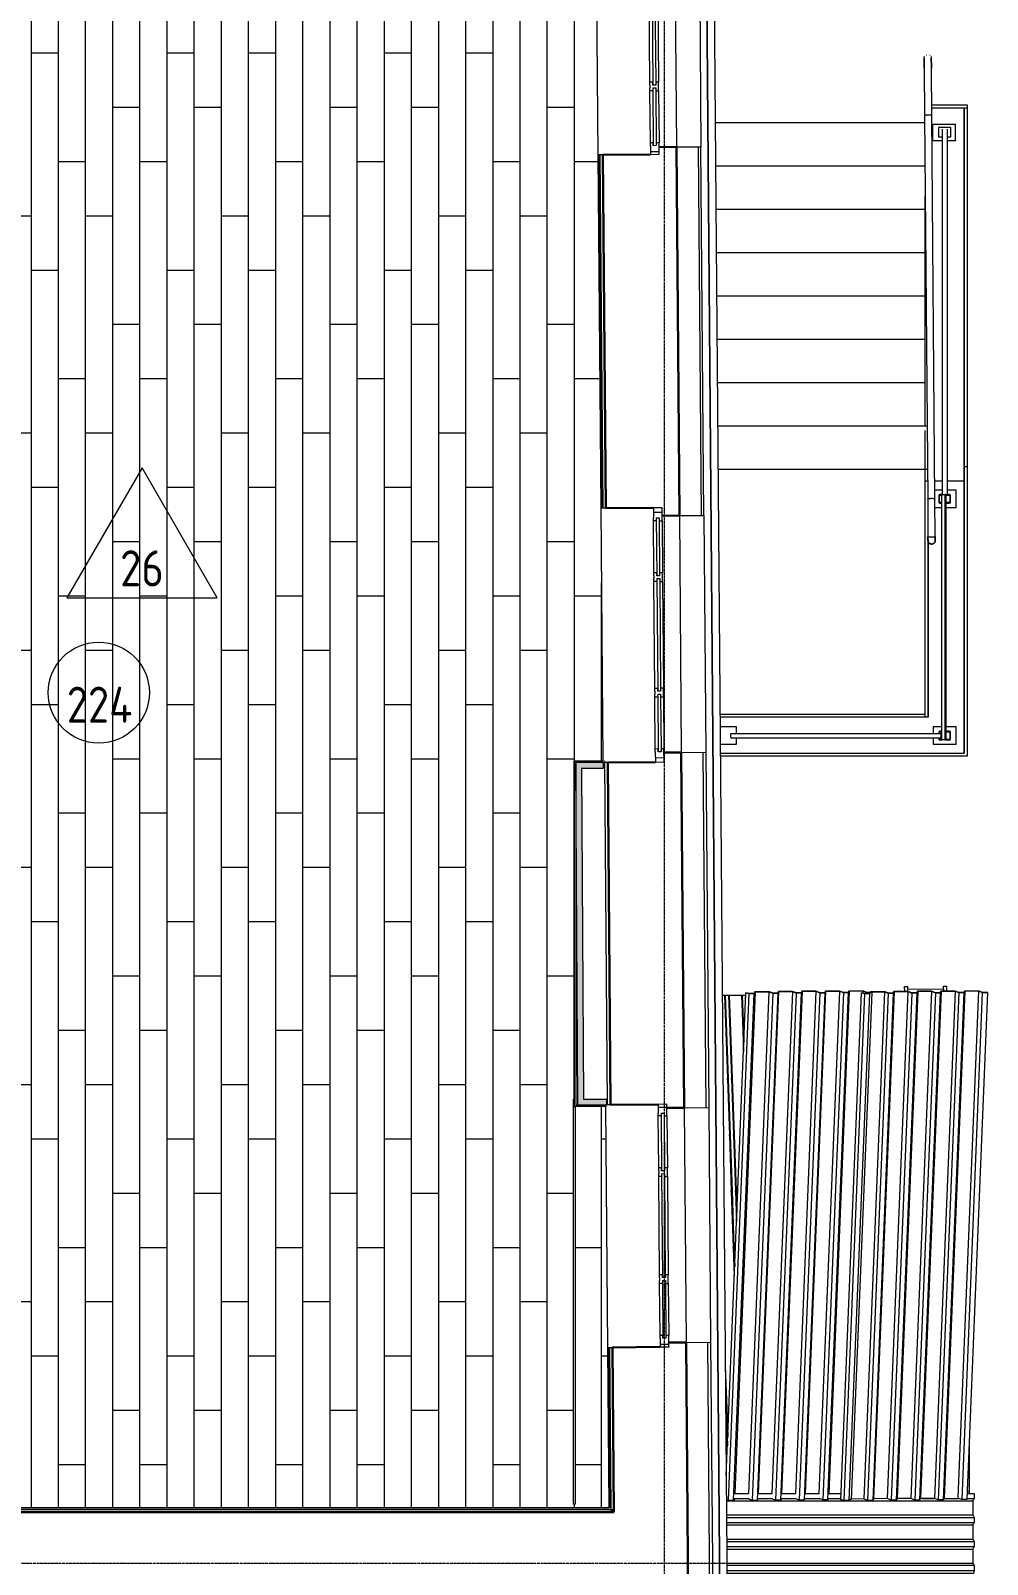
# Model space of a CAD drawing. Header units: millimetres. Extents: x -10915 to 60194, y -32941 to 46712.
# Drawn here: x 50962 to 57585, y 20238 to 30858 of the extents above; entities that cross this region are included whole.
import ezdxf

# ---------------------------------------------------------------- set-up
doc = ezdxf.new("R2010")
doc.units = ezdxf.units.MM
doc.linetypes.add('ADSK_Линия сетки', pattern=[25, 20, -2.5, 0, -2.5])
for name, color, linetype, lineweight in [('_ Окна', 7, 'Continuous', 9), ('Лестницы', 7, 'Continuous', 9), ('Марки', 7, 'Continuous', 20), ('Марки помещений', 7, 'Continuous', 20), ('Обобщенные модели', 7, 'Continuous', 18), ('Ограждение', 7, 'Continuous', 9), ('Окна', 7, 'Continuous', 9), ('Оси', 7, 'Continuous', 9), ('Перекрытие', 7, 'Continuous', 18), ('Перекрытие штриховка', 7, 'Continuous', 18), ('Стены внутренние', 7, 'Continuous', 18), ('Стены наружные', 7, 'Continuous', 18), ('Стены несущие', 7, 'Continuous', 30), ('Стены отделка', 7, 'Continuous', 30), ('Стены штриховка', 7, 'Continuous', 9)]:
    doc.layers.add(name, color=color, linetype=linetype, lineweight=lineweight)
doc.styles.add('GOST Common_2', font='GOST_Common.ttf', dxfattribs={"width": 0.9, "height": 250})

# ---------------------------------------------------------------- blocks, each defined once
blk = doc.blocks.new('Roof Cladding - 333x50mm-4469558-План полов 2-го этажа')
at = {"layer": 'Обобщенные модели'}
for p, q in [((55836, 20729), (55932, 20729)), ((55998, 20729), (56096, 20729)), ((56161, 20729), (56259, 20729)), ((56323, 20729), (56423, 20729)), ((56486, 20729), (56572, 20729)), ((57444, 20729), (57494, 20729)), ((57494, 20729), (57494, 20694)), ((55778, 20677), (57484, 20677)), ((55833, 20694), (55935, 20694)), ((55996, 20694), (56099, 20694)), ((56158, 20694), (56262, 20694)), ((56321, 20694), (56426, 20694)), ((56484, 20694), (56570, 20694)), ((57135, 20694), (57220, 20694)), ((57285, 20694), (57386, 20694)), ((57442, 20694), (57494, 20694)), ((57494, 20694), (57484, 20677)), ((57484, 20677), (57484, 20580)), ((55779, 20580), (57484, 20580)), ((55779, 20563), (57494, 20563)), ((55779, 20528), (57494, 20528)), ((55780, 20511), (57484, 20511)), ((57484, 20580), (57494, 20563)), ((57494, 20528), (57484, 20511)), ((57484, 20511), (57484, 20413)), ((57494, 20563), (57494, 20528)), ((55780, 20413), (57484, 20413)), ((55781, 20396), (57494, 20396)), ((57484, 20413), (57494, 20396)), ((57494, 20396), (57494, 20361)), ((55781, 20361), (57494, 20361)), ((55781, 20344), (57484, 20344)), ((57494, 20361), (57484, 20344)), ((57484, 20344), (57484, 20246)), ((55782, 20246), (57484, 20246)), ((57494, 20229), (55782, 20229)), ((57494, 20194), (55782, 20194)), ((57484, 20246), (57493, 20231)), ((57494, 20194), (57490, 20174)), ((57494, 20229), (57494, 20194)), ((57490, 20174), (55782, 20174))]:
    blk.add_line(p, q, dxfattribs=at)
blk = doc.blocks.new('Ограждение крыльца 1 - Ограждение крыльца 1-1744339-План полов 2-го этажа')
at = {"layer": 'Ограждение'}
for p, q in [((57175, 30694), (57176, 30694)), ((57148, 30598), (57150, 30268)), ((57152, 30684), (57153, 30685)), ((57162, 30692), (57163, 30692)), ((57187, 30689), (57188, 30689)), ((57200, 30269), (57198, 30599)), ((57150, 30268), (57172, 27615)), ((57222, 27615), (57200, 30269)), ((57365, 30209), (57205, 30209)), ((57205, 30209), (57205, 30099)), ((57332, 30189), (57247, 30189)), ((57247, 30189), (57247, 30124)), ((57275, 27647), (57275, 30177)), ((57307, 30177), (57307, 27647)), ((57332, 30124), (57332, 30189)), ((57365, 30099), (57365, 30209)), ((57205, 30099), (57275, 30099)), ((57205, 30096), (57205, 30099)), ((57275, 30096), (57205, 30096)), ((57247, 30124), (57275, 30124)), ((57307, 30124), (57332, 30124)), ((57307, 30099), (57365, 30099)), ((57365, 30096), (57307, 30096)), ((57365, 30099), (57365, 30096)), ((57172, 27615), (57174, 27355)), ((57172, 27615), (57174, 27355)), ((57275, 27677), (57221, 27677)), ((57224, 27355), (57222, 27615)), ((57224, 27355), (57222, 27615)), ((57250, 27641), (57250, 27592)), ((57254, 27592), (57254, 27641)), ((57267, 27647), (57255, 27647)), ((57255, 27643), (57267, 27643)), ((57267, 27647), (57267, 25947)), ((57272, 27647), (57267, 27647)), ((57272, 27647), (57293, 27647)), ((57297, 27647), (57293, 27647)), ((57293, 25947), (57293, 27647)), ((57297, 27647), (57307, 27647)), ((57297, 27647), (57297, 25947)), ((57297, 27643), (57324, 27643)), ((57369, 27677), (57307, 27677)), ((57324, 27647), (57307, 27647)), ((57326, 27641), (57326, 27592)), ((57330, 27592), (57330, 27641)), ((57369, 27557), (57369, 27677)), ((57222, 27557), (57267, 27557)), ((57267, 27591), (57255, 27591)), ((57255, 27587), (57267, 27587)), ((57324, 27591), (57297, 27591)), ((57297, 27587), (57324, 27587)), ((57297, 27557), (57369, 27557)), ((57174, 27328), (57174, 27328)), ((57224, 27328), (57224, 27328)), ((55849, 26037), (55735, 26037)), ((55849, 25992), (55849, 26037)), ((57267, 26037), (57210, 26037)), ((57210, 26037), (57210, 25992)), ((57369, 26037), (57297, 26037)), ((57369, 25917), (57369, 26037)), ((55736, 25917), (55849, 25917)), ((55810, 25992), (55810, 25988)), ((55810, 25992), (55810, 25988)), ((55810, 25992), (57263, 25992)), ((55810, 25967), (55810, 25988)), ((55810, 25967), (55810, 25988)), ((57263, 25988), (55810, 25988)), ((55810, 25967), (55810, 25962)), ((55810, 25967), (55810, 25962)), ((55810, 25962), (57263, 25962)), ((55849, 25917), (55849, 25962)), ((57210, 25962), (57210, 25917)), ((57210, 25917), (57369, 25917)), ((57250, 26001), (57250, 25992)), ((57250, 25962), (57250, 25952)), ((57254, 25992), (57254, 26001)), ((57254, 25952), (57254, 25962)), ((57267, 26007), (57255, 26007)), ((57255, 26003), (57267, 26003)), ((57267, 25951), (57255, 25951)), ((57255, 25947), (57267, 25947)), ((57263, 25988), (57263, 25992)), ((57263, 25988), (57263, 25967)), ((57263, 25962), (57263, 25967)), ((57267, 25947), (57272, 25947)), ((57293, 25947), (57272, 25947)), ((57293, 25947), (57297, 25947)), ((57324, 26007), (57297, 26007)), ((57297, 26003), (57324, 26003)), ((57324, 25951), (57297, 25951)), ((57297, 25947), (57324, 25947)), ((57326, 26001), (57326, 25952)), ((57330, 25952), (57330, 26001))]:
    blk.add_line(p, q, dxfattribs=at)
at = {"layer": 'Ограждение', "flags": 128}
for points in [[(57147, 30669), (57147, 30670), (57147, 30671), (57147, 30672), (57148, 30673), (57148, 30674), (57148, 30675), (57148, 30676), (57148, 30677), (57149, 30678), (57149, 30679), (57150, 30680)], [(57148, 30598), (57148, 30601), (57148, 30603), (57148, 30606), (57148, 30609), (57148, 30611), (57148, 30614), (57148, 30616), (57148, 30619), (57148, 30621), (57148, 30624), (57148, 30626), (57148, 30628), (57148, 30631), (57148, 30633), (57147, 30635), (57147, 30638), (57147, 30640), (57147, 30642), (57147, 30644), (57147, 30646), (57147, 30648), (57147, 30650), (57147, 30652), (57147, 30653), (57147, 30655), (57147, 30656), (57147, 30658), (57147, 30659), (57147, 30661), (57147, 30662), (57147, 30663), (57147, 30664), (57147, 30665), (57147, 30666), (57147, 30667), (57147, 30667), (57147, 30668), (57147, 30668), (57147, 30669), (57147, 30669), (57147, 30669), (57147, 30669)], [(57147, 30669), (57147, 30669), (57147, 30669), (57147, 30668), (57147, 30668), (57147, 30668), (57147, 30667), (57147, 30666), (57147, 30665), (57147, 30664), (57147, 30663), (57147, 30662), (57147, 30661), (57147, 30660), (57147, 30658), (57147, 30657), (57147, 30655), (57147, 30653), (57147, 30651), (57147, 30650), (57147, 30648), (57147, 30645), (57147, 30643), (57147, 30641), (57147, 30639), (57147, 30636), (57148, 30634), (57148, 30632), (57148, 30629), (57148, 30626), (57148, 30624), (57148, 30621), (57148, 30619), (57148, 30616), (57148, 30613), (57148, 30610), (57148, 30607), (57148, 30605), (57148, 30602), (57148, 30599), (57148, 30598)], [(57195, 30680), (57195, 30679), (57195, 30678), (57196, 30677), (57196, 30677), (57196, 30676), (57197, 30675), (57197, 30674), (57197, 30673), (57197, 30672), (57197, 30671), (57197, 30670), (57197, 30669)], [(57197, 30669), (57197, 30669), (57197, 30669), (57197, 30669), (57197, 30669), (57197, 30668), (57197, 30668), (57197, 30667), (57197, 30666), (57197, 30665), (57197, 30664), (57197, 30663), (57197, 30662), (57197, 30661), (57197, 30660), (57197, 30658), (57197, 30657), (57197, 30655), (57197, 30654), (57197, 30652), (57197, 30650), (57197, 30648), (57197, 30646), (57197, 30644), (57197, 30642), (57197, 30640), (57198, 30638), (57198, 30636), (57198, 30633), (57198, 30631), (57198, 30629), (57198, 30626), (57198, 30624), (57198, 30621), (57198, 30619), (57198, 30616), (57198, 30614), (57198, 30611), (57198, 30609), (57198, 30606), (57198, 30604), (57198, 30601), (57198, 30599)], [(57198, 30599), (57198, 30601), (57198, 30604), (57198, 30607), (57198, 30610), (57198, 30613), (57198, 30615), (57198, 30618), (57198, 30621), (57198, 30624), (57198, 30626), (57198, 30629), (57198, 30631), (57198, 30634), (57198, 30636), (57198, 30639), (57197, 30641), (57197, 30643), (57197, 30645), (57197, 30647), (57197, 30649), (57197, 30651), (57197, 30653), (57197, 30655), (57197, 30657), (57197, 30658), (57197, 30660), (57197, 30661), (57197, 30662), (57197, 30663), (57197, 30665), (57197, 30666), (57197, 30666), (57197, 30667), (57197, 30668), (57197, 30668), (57197, 30669), (57197, 30669), (57197, 30669), (57197, 30669), (57197, 30669)], [(57174, 27328), (57174, 27328), (57174, 27328), (57174, 27328), (57174, 27328), (57174, 27328), (57174, 27329), (57174, 27329), (57174, 27329), (57174, 27330), (57174, 27330), (57174, 27331), (57174, 27332), (57174, 27332), (57174, 27333), (57174, 27334), (57174, 27335), (57174, 27335), (57174, 27336), (57174, 27337), (57174, 27338), (57174, 27339), (57174, 27340), (57174, 27341), (57174, 27342), (57174, 27344), (57174, 27345), (57174, 27346), (57174, 27347), (57174, 27348), (57174, 27350), (57174, 27351), (57174, 27352), (57174, 27354), (57174, 27355)], [(57174, 27355), (57174, 27353), (57174, 27352), (57174, 27351), (57174, 27349), (57174, 27348), (57174, 27347), (57174, 27346), (57174, 27344), (57174, 27343), (57174, 27342), (57174, 27341), (57174, 27340), (57174, 27339), (57174, 27338), (57174, 27337), (57174, 27336), (57174, 27335), (57174, 27334), (57174, 27334), (57174, 27333), (57174, 27332), (57174, 27331), (57174, 27331), (57174, 27330), (57174, 27330), (57174, 27329), (57174, 27329), (57174, 27329), (57174, 27328), (57174, 27328), (57174, 27328), (57174, 27328), (57174, 27328), (57174, 27328)], [(57189, 27305), (57188, 27306), (57187, 27306), (57186, 27307), (57185, 27307), (57185, 27308), (57184, 27308), (57183, 27309), (57182, 27310), (57181, 27310), (57181, 27311), (57180, 27312), (57180, 27313), (57179, 27313), (57178, 27314), (57178, 27315), (57177, 27316), (57177, 27317), (57176, 27318), (57176, 27319), (57176, 27320), (57175, 27321), (57175, 27322), (57175, 27323), (57175, 27323), (57175, 27324), (57174, 27325), (57174, 27326), (57174, 27327), (57174, 27328)], [(57199, 27303), (57198, 27303), (57197, 27303), (57196, 27303), (57195, 27303), (57195, 27303), (57194, 27304), (57193, 27304), (57192, 27304), (57191, 27304), (57190, 27305), (57189, 27305), (57188, 27306), (57187, 27306), (57186, 27307), (57185, 27307), (57185, 27308), (57184, 27308), (57183, 27309), (57182, 27310), (57181, 27310), (57181, 27311), (57180, 27312), (57180, 27313), (57179, 27313), (57178, 27314), (57178, 27315), (57177, 27316), (57177, 27317), (57176, 27318), (57176, 27319), (57176, 27320), (57175, 27321), (57175, 27322), (57175, 27323), (57175, 27323), (57175, 27324), (57174, 27325), (57174, 27326), (57174, 27327), (57174, 27328)], [(57174, 27328), (57174, 27328), (57174, 27328)], [(57199, 27303), (57198, 27303), (57197, 27303), (57196, 27303), (57195, 27303), (57195, 27303), (57194, 27304), (57193, 27304), (57192, 27304)], [(57224, 27328), (57224, 27327), (57224, 27326), (57224, 27325), (57224, 27324), (57224, 27323), (57224, 27322), (57223, 27321), (57223, 27320), (57223, 27319), (57222, 27318), (57222, 27317), (57222, 27317), (57221, 27316), (57221, 27315), (57220, 27314), (57219, 27313), (57219, 27312), (57218, 27312), (57218, 27311), (57217, 27310), (57216, 27309), (57215, 27309), (57215, 27308), (57214, 27308), (57213, 27307), (57212, 27306), (57211, 27306), (57210, 27306), (57209, 27305), (57209, 27305), (57208, 27304), (57207, 27304), (57206, 27304), (57205, 27304), (57204, 27303), (57203, 27303), (57202, 27303), (57201, 27303), (57200, 27303), (57199, 27303)], [(57208, 27304), (57208, 27304), (57207, 27304), (57206, 27304), (57205, 27304), (57204, 27303), (57203, 27303), (57202, 27303), (57201, 27303), (57200, 27303), (57199, 27303)], [(57215, 27308), (57214, 27308), (57213, 27307), (57212, 27306), (57211, 27306), (57210, 27306), (57209, 27305)], [(57218, 27311), (57217, 27310), (57216, 27309), (57215, 27309)], [(57221, 27316), (57221, 27315), (57220, 27314), (57219, 27313), (57219, 27312), (57218, 27312)], [(57224, 27328), (57224, 27327), (57224, 27326), (57224, 27325), (57224, 27324), (57224, 27323), (57224, 27322), (57223, 27321), (57223, 27320), (57223, 27319), (57222, 27318), (57222, 27317), (57222, 27317)], [(57224, 27355), (57224, 27354), (57224, 27352), (57224, 27351), (57224, 27350), (57224, 27349), (57224, 27347), (57224, 27346), (57224, 27345), (57224, 27344), (57224, 27343), (57224, 27341), (57224, 27340), (57224, 27339), (57224, 27338), (57224, 27337), (57224, 27336), (57224, 27336), (57224, 27335), (57224, 27334), (57224, 27333), (57224, 27333), (57224, 27332), (57224, 27331), (57224, 27331), (57224, 27330), (57224, 27330), (57224, 27329), (57224, 27329), (57224, 27329), (57224, 27329), (57224, 27328), (57224, 27328), (57224, 27328), (57224, 27328)], [(57224, 27328), (57224, 27328), (57224, 27328), (57224, 27328), (57224, 27329), (57224, 27329), (57224, 27329), (57224, 27329), (57224, 27330), (57224, 27330), (57224, 27331), (57224, 27331), (57224, 27332), (57224, 27333), (57224, 27333), (57224, 27334), (57224, 27335), (57224, 27336), (57224, 27337), (57224, 27338), (57224, 27339), (57224, 27340), (57224, 27341), (57224, 27342), (57224, 27343), (57224, 27344), (57224, 27345), (57224, 27346), (57224, 27348), (57224, 27349), (57224, 27350), (57224, 27351), (57224, 27353), (57224, 27354), (57224, 27355)], [(57224, 27328), (57224, 27328), (57224, 27328)]]:
    blk.add_lwpolyline(points, dxfattribs=at)
at = {"layer": 'Ограждение'}
for centre, radius, start, end in [((57255, 27641), 5.66, 90, 180), ((57255, 27641), 1.66, 90, 180), ((57255, 27641), 1.66, 105, 165), ((57324, 27641), 5.66, 0, 90), ((57324, 27641), 1.66, 0, 90), ((57324, 27641), 1.66, 15, 75), ((57255, 27592), 5.66, 180, 270), ((57255, 27592), 1.66, 180, 270), ((57255, 27592), 1.66, 195, 255), ((57324, 27592), 5.66, 270, 0), ((57324, 27592), 1.66, 270, 0), ((57324, 27592), 1.66, 285, 345), ((57255, 26001), 5.66, 90, 180), ((57255, 25952), 5.66, 180, 270), ((57255, 26001), 1.66, 90, 180), ((57255, 26001), 1.66, 105, 165), ((57255, 25952), 1.66, 180, 270), ((57255, 25952), 1.66, 195, 255), ((57324, 26001), 5.66, 0, 90), ((57324, 26001), 1.66, 0, 90), ((57324, 26001), 1.66, 15, 75), ((57324, 25952), 5.66, 270, 0), ((57324, 25952), 1.66, 270, 0), ((57324, 25952), 1.66, 285, 345)]:
    blk.add_arc(centre, radius, start, end, dxfattribs=at)
for start_param, end_param in [(3.070269, 4.312424), (2.898277, 3.000414), (4.384858, 4.712389), (4.712389, 5.026626), (5.139429, 5.343798), (5.399578, 6.354534), (0.140229, 0.24277)]:
    blk.add_ellipse((57199, 27328), major_axis=(25, 0.2), ratio=0.998881, start_param=start_param, end_param=end_param, dxfattribs=at)
for points, knots in [([(57175, 30274), (57171, 30274), (57165, 30273), (57158, 30272), (57154, 30271), (57151, 30270), (57150, 30269), (57150, 30268)], [-1, -1, -1, -1, -0.8333333, -0.75, -0.6666667, -0.5833333, -0.5, -0.5, -0.5, -0.5]), ([(57200, 30269), (57200, 30269), (57200, 30270), (57197, 30272), (57189, 30273), (57180, 30274), (57175, 30274)], [-0.5, -0.5, -0.5, -0.5, -0.4166667, -0.3333333, -0.1666667, 0, 0, 0, 0]), ([(57197, 27620), (57201, 27620), (57210, 27620), (57218, 27618), (57221, 27617), (57222, 27616), (57222, 27615)], [0, 0, 0, 0, 0.1666667, 0.3333333, 0.4166667, 0.5, 0.5, 0.5, 0.5]), ([(57175, 27334), (57175, 27333), (57174, 27330), (57174, 27323), (57177, 27317), (57179, 27313), (57180, 27312)], [-0.5741032, -0.5741032, -0.5741032, -0.5741032, -0.5555556, -0.4444444, -0.3333333, -0.2866771, -0.2866771, -0.2866771, -0.2866771]), ([(57182, 27310), (57182, 27310), (57185, 27307), (57188, 27305), (57191, 27304)], [-0.2517434, -0.2517434, -0.2517434, -0.2517434, -0.2222222, -0.1111111, -0.1111111, -0.1111111, -0.1111111]), ([(57219, 27313), (57220, 27314), (57222, 27317), (57224, 27324), (57224, 27330), (57224, 27333), (57224, 27334)], [-0.7135267, -0.7135267, -0.7135267, -0.7135267, -0.6666667, -0.5555556, -0.4444444, -0.4258945, -0.4258945, -0.4258945, -0.4258945])]:
    blk.add_open_spline(points, degree=3, knots=knots, dxfattribs=at)
for points in [[(57172, 27615), (57172, 27615), (57173, 27616), (57175, 27617), (57179, 27619), (57184, 27619), (57190, 27620), (57195, 27620), (57197, 27620)], [(57174, 27354), (57174, 27355), (57174, 27355), (57174, 27355)], [(57174, 27355), (57174, 27355), (57174, 27354), (57177, 27353), (57183, 27353), (57190, 27353), (57196, 27352), (57199, 27352)], [(57191, 27304), (57192, 27304), (57192, 27304), (57193, 27304)], [(57195, 27303), (57196, 27303), (57198, 27303), (57199, 27303)], [(57199, 27352), (57202, 27353), (57208, 27353), (57216, 27353), (57221, 27354), (57224, 27355), (57224, 27355), (57224, 27356)], [(57199, 27303), (57201, 27303), (57203, 27303), (57204, 27303)], [(57206, 27304), (57206, 27304), (57207, 27304), (57207, 27304)], [(57216, 27309), (57216, 27310), (57217, 27310), (57217, 27311)], [(57224, 27356), (57224, 27355), (57224, 27355), (57224, 27355)]]:
    blk.add_open_spline(points, degree=3, dxfattribs=at)
blk = doc.blocks.new('окно трехпол с фрамугой - 1740 и 1760 -2300_h___нов_ ок1-2165949-План полов 2-го этажа')
at = {"layer": '_ Окна', "lineweight": 18}
for p, q in [((-790, 135), (-880, 135)), ((-880, 135), (-880, 75)), ((-810, 95), (-810, 115)), ((-810, 115), (-790, 115)), ((-790, 115), (-790, 135)), ((-370, 135), (-430, 135)), ((-430, 135), (-430, 115)), ((-430, 115), (-410, 115)), ((-410, 115), (-410, 95)), ((-390, 95), (-390, 115)), ((-390, 115), (-370, 115)), ((-370, 115), (-370, 135)), ((430, 135), (370, 135)), ((370, 135), (370, 115)), ((370, 115), (390, 115)), ((390, 115), (390, 95)), ((410, 95), (410, 115)), ((410, 115), (430, 115)), ((430, 115), (430, 135)), ((790, 135), (790, 115)), ((880, 135), (790, 135)), ((790, 115), (810, 115)), ((810, 115), (810, 95)), ((880, 75), (880, 135)), ((-880, 75), (-810, 75)), ((-810, 95), (-790, 95)), ((-790, 75), (-810, 75)), ((-790, 95), (-790, 75)), ((-430, 95), (-430, 75)), ((-410, 95), (-430, 95)), ((-410, 75), (-430, 75)), ((-410, 75), (-390, 75)), ((-390, 95), (-370, 95)), ((-370, 75), (-390, 75)), ((-370, 95), (-370, 75)), ((370, 95), (370, 75)), ((390, 95), (370, 95)), ((390, 75), (370, 75)), ((390, 75), (410, 75)), ((410, 95), (430, 95)), ((430, 75), (410, 75)), ((430, 95), (430, 75)), ((790, 95), (790, 75)), ((810, 95), (790, 95)), ((810, 75), (790, 75)), ((810, 75), (880, 75))]:
    blk.add_line(p, q, dxfattribs=at)
at = {"layer": '_ Окна'}
for p, q in [((-850, 75), (-850, 135)), ((-790, 115), (-430, 115)), ((-370, 115), (370, 115)), ((430, 115), (790, 115)), ((850, 75), (850, 135)), ((-810, 95), (-410, 95)), ((-390, 95), (390, 95)), ((410, 95), (810, 95))]:
    blk.add_line(p, q, dxfattribs=at)
at = {"layer": 'Окна'}
for p, q in [((-790, 135), (-430, 135)), ((-370, 135), (370, 135)), ((430, 135), (790, 135)), ((-430, 75), (-790, 75)), ((370, 75), (-370, 75)), ((790, 75), (430, 75))]:
    blk.add_line(p, q, dxfattribs=at)
blk = doc.blocks.new('окно трехпол с фрамугой - 1640-2240_h___нов_-2116676-План полов 2-го этажа')
at = {"layer": '_ Окна', "lineweight": 18}
for p, q in [((-760, 135), (-840, 135)), ((-840, 135), (-840, 75)), ((-780, 95), (-780, 115)), ((-780, 115), (-760, 115)), ((-760, 115), (-760, 135)), ((-340, 135), (-400, 135)), ((-400, 135), (-400, 115)), ((-400, 115), (-380, 115)), ((-380, 115), (-380, 95)), ((-360, 95), (-360, 115)), ((-360, 115), (-340, 115)), ((-340, 115), (-340, 135)), ((400, 135), (340, 135)), ((340, 135), (340, 115)), ((340, 115), (360, 115)), ((360, 115), (360, 95)), ((380, 95), (380, 115)), ((380, 115), (400, 115)), ((400, 115), (400, 135)), ((760, 135), (760, 115)), ((840, 135), (760, 135)), ((760, 115), (780, 115)), ((780, 115), (780, 95)), ((840, 75), (840, 135)), ((-840, 75), (-780, 75)), ((-780, 95), (-760, 95)), ((-760, 75), (-780, 75)), ((-760, 95), (-760, 75)), ((-400, 95), (-400, 75)), ((-380, 95), (-400, 95)), ((-380, 75), (-400, 75)), ((-380, 75), (-360, 75)), ((-360, 95), (-340, 95)), ((-340, 75), (-360, 75)), ((-340, 95), (-340, 75)), ((340, 95), (340, 75)), ((360, 95), (340, 95)), ((360, 75), (340, 75)), ((360, 75), (380, 75)), ((380, 95), (400, 95)), ((400, 75), (380, 75)), ((400, 95), (400, 75)), ((760, 95), (760, 75)), ((780, 95), (760, 95)), ((780, 75), (760, 75)), ((780, 75), (840, 75))]:
    blk.add_line(p, q, dxfattribs=at)
at = {"layer": '_ Окна'}
for p, q in [((-820, 75), (-820, 135)), ((-760, 115), (-400, 115)), ((-340, 115), (340, 115)), ((400, 115), (760, 115)), ((820, 75), (820, 135)), ((-780, 95), (-380, 95)), ((-360, 95), (360, 95)), ((380, 95), (780, 95))]:
    blk.add_line(p, q, dxfattribs=at)
at = {"layer": 'Окна'}
for p, q in [((-760, 135), (-400, 135)), ((-340, 135), (340, 135)), ((400, 135), (760, 135)), ((-400, 75), (-760, 75)), ((340, 75), (-340, 75)), ((760, 75), (400, 75))]:
    blk.add_line(p, q, dxfattribs=at)
blk = doc.blocks.new('окно трехпол с фрамугой - 1800 и 1820х2300_h___нов_ ок15-V42-План полов 2-го этажа')
at = {"layer": '_ Окна', "lineweight": 18}
for p, q in [((-830, 135), (-910, 135)), ((-910, 135), (-910, 75)), ((-850, 95), (-850, 115)), ((-850, 115), (-830, 115)), ((-830, 115), (-830, 135)), ((-410, 135), (-470, 135)), ((-470, 135), (-470, 115)), ((-470, 115), (-450, 115)), ((-450, 115), (-450, 95)), ((-430, 95), (-430, 115)), ((-430, 115), (-410, 115)), ((-410, 115), (-410, 135)), ((470, 135), (410, 135)), ((410, 135), (410, 115)), ((410, 115), (430, 115)), ((430, 115), (430, 95)), ((450, 95), (450, 115)), ((450, 115), (470, 115)), ((470, 115), (470, 135)), ((830, 135), (830, 115)), ((910, 135), (830, 135)), ((830, 115), (850, 115)), ((850, 115), (850, 95)), ((910, 75), (910, 135)), ((-910, 75), (-850, 75)), ((-850, 95), (-830, 95)), ((-830, 75), (-850, 75)), ((-830, 95), (-830, 75)), ((-470, 95), (-470, 75)), ((-450, 95), (-470, 95)), ((-450, 75), (-470, 75)), ((-450, 75), (-430, 75)), ((-430, 95), (-410, 95)), ((-410, 75), (-430, 75)), ((-410, 95), (-410, 75)), ((410, 95), (410, 75)), ((430, 95), (410, 95)), ((430, 75), (410, 75)), ((430, 75), (450, 75)), ((450, 95), (470, 95)), ((470, 75), (450, 75)), ((470, 95), (470, 75)), ((830, 95), (830, 75)), ((850, 95), (830, 95)), ((850, 75), (830, 75)), ((850, 75), (910, 75))]:
    blk.add_line(p, q, dxfattribs=at)
at = {"layer": '_ Окна'}
for p, q in [((-890, 75), (-890, 135)), ((-830, 115), (-470, 115)), ((-410, 115), (410, 115)), ((470, 115), (830, 115)), ((890, 75), (890, 135)), ((-850, 95), (-450, 95)), ((-430, 95), (430, 95)), ((450, 95), (850, 95))]:
    blk.add_line(p, q, dxfattribs=at)
at = {"layer": 'Окна'}
for p, q in [((-830, 135), (-470, 135)), ((-410, 135), (410, 135)), ((470, 135), (830, 135)), ((-470, 75), (-830, 75)), ((410, 75), (-410, 75)), ((830, 75), (470, 75))]:
    blk.add_line(p, q, dxfattribs=at)
blk = doc.blocks.new('Roof Cladding - 833x50mm-4569258-План полов 2-го этажа')
at = {"layer": 'Обобщенные модели'}
for p, q in [((55777, 20853), (55913, 24196)), ((55794, 20679), (55937, 24192)), ((55828, 20680), (55971, 24192)), ((55977, 24203), (55836, 20729)), ((55914, 24196), (55913, 24196)), ((55913, 24196), (55937, 24192)), ((55937, 24192), (55914, 24196)), ((56072, 24203), (55931, 20729)), ((55969, 24192), (55937, 24192)), ((55937, 24192), (55971, 24192)), ((56099, 24193), (55956, 20681)), ((55976, 24203), (55969, 24192)), ((55971, 24192), (55977, 24203)), ((56073, 24204), (55976, 24203)), ((55977, 24203), (56072, 24203)), ((56134, 24193), (55991, 20681)), ((56140, 24204), (55999, 20729)), ((56072, 24203), (56099, 24193)), ((56100, 24193), (56073, 24204)), ((56235, 24205), (56094, 20729)), ((56099, 24193), (56134, 24193)), ((56132, 24194), (56100, 24193)), ((56262, 24194), (56119, 20682)), ((56138, 24204), (56132, 24194)), ((56134, 24193), (56140, 24204)), ((56236, 24205), (56138, 24204)), ((56140, 24204), (56235, 24205)), ((56296, 24195), (56153, 20682)), ((56303, 24205), (56161, 20729)), ((56235, 24205), (56262, 24194)), ((56263, 24195), (56236, 24205)), ((56398, 24206), (56257, 20729)), ((56262, 24194), (56296, 24195)), ((56295, 24195), (56263, 24195)), ((56425, 24196), (56282, 20683)), ((56301, 24206), (56295, 24195)), ((56296, 24195), (56303, 24205)), ((56399, 24206), (56301, 24206)), ((56303, 24205), (56398, 24206)), ((56459, 24196), (56316, 20684)), ((56465, 24207), (56324, 20729)), ((56398, 24206), (56425, 24196)), ((56426, 24196), (56399, 24206)), ((56561, 24207), (56419, 20729)), ((56425, 24196), (56459, 24196)), ((56458, 24196), (56426, 24196)), ((56588, 24197), (56445, 20685)), ((56464, 24207), (56458, 24196)), ((56459, 24196), (56465, 24207)), ((56562, 24208), (56464, 24207)), ((56465, 24207), (56561, 24207)), ((56622, 24197), (56479, 20685)), ((56628, 24208), (56487, 20729)), ((56561, 24207), (56588, 24197)), ((56588, 24197), (56562, 24208)), ((56621, 24197), (56588, 24197)), ((56588, 24197), (56622, 24197)), ((56627, 24208), (56621, 24197)), ((56622, 24197), (56628, 24208)), ((56724, 24209), (56627, 24208)), ((56628, 24208), (56724, 24209)), ((56785, 24198), (56642, 20686)), ((56724, 24209), (56723, 24194)), ((56751, 24199), (56724, 24209)), ((56724, 24209), (56750, 24198)), ((56750, 24198), (56785, 24198)), ((56750, 24198), (56750, 24192)), ((56784, 24199), (56751, 24199)), ((56785, 24198), (56784, 24199)), ((55794, 20679), (55778, 20682)), ((55828, 20680), (55794, 20679)), ((55834, 20690), (55828, 20680)), ((55898, 20691), (55834, 20690)), ((55956, 20681), (55930, 20691)), ((55991, 20681), (55956, 20681)), ((55997, 20692), (55991, 20681)), ((56119, 20682), (56094, 20692)), ((56153, 20682), (56119, 20682)), ((56160, 20693), (56153, 20682)), ((56282, 20683), (56259, 20692)), ((56316, 20684), (56282, 20683)), ((56322, 20693), (56316, 20684)), ((56445, 20685), (56424, 20693)), ((56479, 20685), (56445, 20685)), ((56483, 20692), (56479, 20685)), ((56642, 20686), (56631, 20686))]:
    blk.add_line(p, q, dxfattribs=at)
blk = doc.blocks.new('Roof Cladding - 833x50mm-V66-План полов 2-го этажа')
at = {"layer": 'Обобщенные модели'}
for p, q in [((56570, 20684), (56713, 24196)), ((56594, 20679), (56737, 24192)), ((56628, 20680), (56771, 24192)), ((56714, 24196), (56713, 24196)), ((56713, 24196), (56737, 24192)), ((56737, 24192), (56714, 24196)), ((56872, 24203), (56730, 20691)), ((56769, 24192), (56737, 24192)), ((56737, 24192), (56771, 24192)), ((56899, 24193), (56756, 20681)), ((56772, 24197), (56769, 24192)), ((56771, 24192), (56774, 24197)), ((56776, 24203), (56773, 24198)), ((56775, 24199), (56777, 24203)), ((56873, 24204), (56776, 24203)), ((56777, 24203), (56872, 24203)), ((56777, 24203), (56777, 24199)), ((56934, 24193), (56791, 20681)), ((56940, 24204), (56797, 20692)), ((56872, 24203), (56899, 24193)), ((56900, 24193), (56873, 24204)), ((57035, 24205), (56892, 20693)), ((56899, 24193), (56934, 24193)), ((56932, 24194), (56900, 24193)), ((57062, 24194), (56919, 20682)), ((56938, 24204), (56932, 24194)), ((56934, 24193), (56940, 24204)), ((57036, 24205), (56938, 24204)), ((56940, 24204), (57035, 24205)), ((57096, 24195), (56953, 20682)), ((57103, 24205), (56960, 20693)), ((57035, 24205), (57062, 24194)), ((57063, 24195), (57036, 24205)), ((57198, 24206), (57055, 20694)), ((57062, 24194), (57096, 24195)), ((57095, 24195), (57063, 24195)), ((57225, 24196), (57082, 20683)), ((57101, 24206), (57095, 24195)), ((57096, 24195), (57103, 24205)), ((57199, 24206), (57101, 24206)), ((57103, 24205), (57198, 24206)), ((57259, 24196), (57116, 20684)), ((57265, 24207), (57123, 20694)), ((57198, 24206), (57225, 24196)), ((57226, 24196), (57199, 24206)), ((57361, 24207), (57218, 20695)), ((57225, 24196), (57259, 24196)), ((57258, 24196), (57226, 24196)), ((57388, 24197), (57245, 20685)), ((57264, 24207), (57258, 24196)), ((57259, 24196), (57265, 24207)), ((57362, 24208), (57264, 24207)), ((57265, 24207), (57361, 24207)), ((57422, 24197), (57279, 20685)), ((57428, 24208), (57285, 20696)), ((57361, 24207), (57388, 24197)), ((57388, 24197), (57362, 24208)), ((57524, 24209), (57381, 20700)), ((57421, 24197), (57388, 24197)), ((57388, 24197), (57422, 24197)), ((57550, 24198), (57408, 20686)), ((57427, 24208), (57421, 24197)), ((57422, 24197), (57428, 24208)), ((57524, 24209), (57427, 24208)), ((57428, 24208), (57524, 24209)), ((57585, 24198), (57442, 20686)), ((57551, 24199), (57524, 24209)), ((57524, 24209), (57550, 24198)), ((57550, 24198), (57585, 24198)), ((57584, 24199), (57551, 24199)), ((57585, 24198), (57584, 24199)), ((56594, 20679), (56570, 20684)), ((56628, 20680), (56594, 20679)), ((56632, 20686), (56628, 20680)), ((56730, 20691), (56642, 20690)), ((56756, 20681), (56730, 20691)), ((56791, 20681), (56756, 20681)), ((56797, 20692), (56791, 20681)), ((56892, 20693), (56797, 20692)), ((56919, 20682), (56892, 20693)), ((56953, 20682), (56919, 20682)), ((56960, 20693), (56953, 20682)), ((57055, 20694), (56960, 20693)), ((57082, 20683), (57055, 20694)), ((57116, 20684), (57082, 20683)), ((57123, 20694), (57116, 20684)), ((57218, 20695), (57123, 20694)), ((57245, 20685), (57218, 20695)), ((57279, 20685), (57245, 20685)), ((57285, 20696), (57279, 20685)), ((57408, 20686), (57381, 20696)), ((57442, 20686), (57408, 20686))]:
    blk.add_line(p, q, dxfattribs=at)
blk = doc.blocks.new('ADSK_Марка_Помещение_ОдноЗначение - Номер-159740-План полов 2-го этажа')
at = {"layer": 'Марки помещений'}
blk.add_circle((0, 0), 3.5, dxfattribs=at)
blk = doc.blocks.new('ADSK_Марка_ПерекрытиеПол - Экземпляр_Отделка пола-158379-План полов 2-го этажа')
at = {"layer": 'Марки', "color": 1, "true_color": 0xff0000}
for p, q in [((0, 9), (-5.2, 0)), ((5.2, 0), (0, 9)), ((-5.2, 0), (5.2, 0))]:
    blk.add_line(p, q, dxfattribs=at)

msp = doc.modelspace()

# ---------------------------------------------------------------- hatches: boundary and pattern name
at = {"layer": 'Перекрытие штриховка', "lineweight": 9, "true_color": 0x787878}
h = msp.add_hatch(dxfattribs=at)
h.set_pattern_fill('FP_28', color=8, style=0, pattern_type=2)
h.set_pattern_definition([(270, (51718.5, 26944.7), (188, 1e-14), []), (0, (51718.5, 26944.7), (376, 376), [188, -1316]), (0, (51906.5, 26192.7), (376, 376), [188, -1316])])
h.paths.add_polyline_path([(49987.871, 20630.15), (54966.61, 20630.15), (54944.048, 23407.87), (54731, 23407.87), (54731, 20654.058), (54719, 20654.058), (54719, 23459.87), (54724.09, 23459.87), (54724.09, 25799.547), (54726.09, 25799.547), (54726.09, 25801.547), (54924.785, 25801.547), (54876.119, 31807.743), (54682.674, 31807.743), (54682.674, 31809.743), (54680.674, 31809.743), (54680.674, 33251.244), (54030, 33251.244), (54030, 33263.244), (53957.34, 33263.244), (53179.135, 32814.135), (53175.966, 32819.623), (53185.925, 32825.373), (53172.425, 32848.756), (53182.385, 32854.506), (53179.216, 32860.182), (53877.34, 33263.244), (53000, 33263.244), (53000, 33251.244), (50975, 33251.244), (50975, 33263.244), (50900.752, 33262.328), (50124.135, 32814.135), (50120.966, 32819.623), (50130.925, 32825.373), (50117.425, 32848.756), (50127.385, 32854.506), (50124.216, 32860.182), (50822.34, 33263.244), (49945, 33263.244), (49945, 33251.244), (48925.146, 33251.244), (48940.245, 31457.624), (48538.264, 31453.651), (48538.428, 31359.238), (48530.059, 31359.244), (48529.975, 31369.168), (48477.973, 31369.168), (48477.851, 31383.729), (48468.851, 31383.654), (48469.658, 31367.878), (48472.291, 31366.388), (48469.045, 31360.654), (48469.658, 31356.387), (48512.614, 31332.066), (48507.688, 31323.364), (48515.519, 31318.929), (48470.072, 31238.659), (48478.237, 30268.693), (48525.029, 30189.199), (48517.273, 30184.634), (48522.346, 30176.016), (48479.239, 30149.638), (48480.363, 30144.83), (48482.606, 30141.02), (48479.328, 30139.09), (48480.363, 30123.706), (48488.457, 30123.774), (48488.457, 30138.775), (48540.329, 30139.211), (48540.329, 30149.212), (48549.244, 30149.287), (48550.044, 30054.29), (48952.032, 30057.405), (49007.341, 23487.09), (49985.871, 23487.09), (49985.871, 23485.09), (49987.871, 23485.09), (49987.871, 20638.15)])
h.paths.add_polyline_path([(49985.871, 20628.15), (49987.871, 20630.15), (49985.871, 20630.15)])
h.paths.add_polyline_path([(54966.626, 20628.15), (54968.626, 20628.15), (54966.61, 20630.15)])
h.paths.add_polyline_path([(54881.982, 31819.743), (54888.112, 31819.743), (54888.075, 31824.31), (54881.982, 31824.31)])
h.paths.add_polyline_path([(54692.674, 31819.743), (54700.962, 31819.745), (54692.674, 33243.128), (54700.936, 33243.361), (54700.936, 33263.244), (54692.674, 33263.244), (54692.674, 31821.785)])
h.paths.add_polyline_path([(54682.674, 33251.244), (54682.674, 33253.244), (54680.674, 33251.244)])
h.paths.add_polyline_path([(48925.146, 33251.244), (48925.045, 33253.243), (48923.129, 33253.244), (48925.13, 33251.261)])
at = {"layer": 'Перекрытие штриховка', "lineweight": 9}
h = msp.add_hatch(dxfattribs=at)
h.set_pattern_fill('FP_90', color=256, style=0, pattern_type=2)
h.set_pattern_definition([(272.008, (56038.95, 24010.8), (351.63, 29.325), [389.136, 0, 0, 0]), (272.008, (56122.95, 24017.82), (351.63, 29.325), [389.136, 0, 0, 0]), (272.008, (56127.83, 24018.22), (351.63, 29.325), [389.136, 0, 0, 0]), (272.008, (56005.74, 24008.04), (351.63, 29.325), [389.136, 0, 0, 0]), (272.008, (56010.62, 24008.45), (351.63, 29.325), [389.136, 0, 0, 0]), (272.008, (56034.06, 24010.4), (351.63, 29.325), [389.136, 0, 0, 0]), (272.008, (56151.27, 24020.18), (351.63, 29.325), [389.136, 0, 0, 0]), (272.008, (56268.5, 24029.96), (351.63, 29.325), [389.136, 0, 0, 0]), (272.008, (56273.37, 24030.36), (351.63, 29.325), [389.136, 0, 0, 0]), (272.008, (56357.37, 24037.37), (351.63, 29.325), [389.136, 0, 0, 0]), (272.008, (56156.16, 24020.6), (351.63, 29.325), [389.136, 0, 0, 0]), (272.008, (56240.16, 24027.6), (351.63, 29.325), [389.136, 0, 0, 0]), (272.008, (56245.04, 24028), (351.63, 29.325), [389.136, 0, 0, 0])])
h.paths.add_polyline_path([(57458.428, 20729.477), (57458.428, 21094.396), (57443.587, 20729.477)])
h.paths.add_polyline_path([(55776.833, 20853.102), (55912.084, 24178.766), (55749.935, 24178.766), (55775.359, 21035.316)])
at = {"layer": 'Стены внутренние'}
for points in [[(54789.528, 23419.87), (54789.759, 23419.87), (54776.091, 25789.547), (54736.092, 25789.27), (54749.758, 23419.87), (54776.321, 23419.87)], [(54808.812, 25749.547), (54925.206, 25749.547), (54924.785, 25789.547), (54776.092, 25789.27), (54776.321, 25749.547), (54789.528, 25749.547)], [(54947.693, 23419.87), (54947.693, 23459.87), (54789.528, 23459.87), (54789.759, 23419.87), (54944.048, 23419.87)]]:
    msp.add_hatch(color=256, dxfattribs=at).paths.add_polyline_path(points)

# ---------------------------------------------------------------- linework, layer by layer
at = {"layer": 'Лестницы'}
for p, q in [((57150.883, 30220.699), (55701.07, 30220.699)), ((57150.883, 30220.699), (55701.07, 30220.699)), ((57153.309, 29920.699), (55703.496, 29920.699)), ((57153.309, 29920.699), (55703.496, 29920.699)), ((57155, 29620.699), (55705.923, 29620.699)), ((57155, 29620.699), (55705.923, 29620.699)), ((57155, 29320.699), (55708.349, 29320.699)), ((57155, 29320.699), (55708.349, 29320.699)), ((57155, 29020.699), (55710.775, 29020.699)), ((57155, 29020.699), (55710.775, 29020.699)), ((57155, 28720.699), (55713.202, 28720.699)), ((57155, 28720.699), (55713.202, 28720.699)), ((57155, 28420.699), (55715.628, 28420.699)), ((57155, 28420.699), (55715.628, 28420.699)), ((57168.029, 28120.699), (55718.054, 28120.699)), ((57168.029, 28120.699), (55718.054, 28120.699)), ((57170.359, 27820.699), (55720.481, 27820.699))]:
    msp.add_line(p, q, dxfattribs=at)
at = {"layer": 'Оси', "linetype": 'ADSK_Линия сетки'}
for p, q in [((55349.565, -5289.091), (55349.565, 42991.845)), ((-10114.729, 20245), (56004.853, 20245))]:
    msp.add_line(p, q, dxfattribs=at)
at = {"layer": 'Перекрытие'}
for p, q in [((54925.206, 25789.27), (54936.885, 25789.27)), ((55749.935, 24178.766), (55912.084, 24178.766)), ((57458.428, 21094.396), (57458.428, 20729.477))]:
    msp.add_line(p, q, dxfattribs=at)
at = {"layer": 'Стены внутренние'}
for p, q in [((55418.546, 31768.283), (55432.416, 30053.339)), ((57200.041, 30325), (57424.84, 30325)), ((57424.84, 30325), (57424.84, 25855)), ((57275, 27738.252), (57220.922, 27738.252)), ((57424.84, 27738.252), (57307, 27738.252)), ((55453.063, 27500.417), (55466.326, 25860.471)), ((57174.84, 27332.299), (57174.84, 27334.306)), ((57174.84, 26105), (57174.84, 27323.765)), ((54936.87, 25791.187), (54936.786, 25801.547)), ((57032.482, 24220.301), (57282.472, 24222.567)), ((54719, 20654.058), (54719, 23459.87)), ((54724.09, 23459.87), (54719, 23459.87)), ((54731, 23407.87), (54731, 20654.058)), ((55486.23, 23399.549), (55499.372, 21774.602)), ((54731, 20654.058), (54719, 20654.058))]:
    msp.add_line(p, q, dxfattribs=at)
at = {"layer": 'Стены наружные'}
for p, q in [((55734.424, 19914.297), (55629.108, 32935.97)), ((55629.109, 32935.97), (55825.759, 8621.324)), ((55679.14, 32932.267), (55784.422, 19914.702)), ((54890.838, 29998.957), (54876.209, 31807.743)), ((55588.54, 31769.658), (55602.41, 30054.714)), ((57199.879, 30345), (57445, 30345)), ((57425, 25855), (57425, 30325)), ((57425, 30325), (57445, 30325)), ((57445, 30345), (57445, 25835)), ((57155, 28120.699), (57155, 29711.606)), ((57155, 26105), (57155, 28089.445)), ((57445, 27838.252), (57425, 27838.252)), ((57170.999, 27738.252), (57155, 27738.252)), ((54924.785, 25801.547), (54910.636, 27551.032)), ((55623.058, 27501.792), (55636.321, 25861.846)), ((57175, 27322.623), (57175, 26105)), ((55734.195, 26125), (57155, 26125)), ((57175, 26105), (55734.357, 26105)), ((55736.379, 25855), (57425, 25855)), ((57445, 25835), (55736.54, 25835)), ((54876.784, 25801.547), (54924.785, 25801.547)), ((57012.302, 24240.119), (57032.301, 24240.3)), ((57012.622, 24204.804), (57012.302, 24240.119)), ((57032.301, 24240.3), (57032.621, 24205.035)), ((57282.294, 24242.242), (57302.293, 24242.423)), ((57282.613, 24207.005), (57282.294, 24242.242)), ((57302.293, 24242.423), (57302.615, 24206.899)), ((54957.632, 21740.219), (54944.145, 23407.87)), ((54956.048, 23419.87), (54947.693, 23419.87)), ((55656.224, 23400.924), (55669.366, 21775.977))]:
    msp.add_line(p, q, dxfattribs=at)
at = {"layer": 'Стены несущие'}
for p, q in [((54922.837, 29999.216), (55252.826, 30001.885)), ((54922.837, 29999.216), (54942.635, 27551.291)), ((55312.42, 30052.368), (55432.416, 30053.339)), ((55432.416, 30053.339), (55453.063, 27500.417)), ((54942.635, 27551.291), (55272.624, 27553.96)), ((55453.063, 27500.417), (55333.067, 27499.447)), ((55466.326, 25860.471), (55346.33, 25859.501)), ((55486.23, 23399.549), (55466.326, 25860.471)), ((54956.869, 25791.349), (55286.858, 25794.017)), ((54956.869, 25791.349), (54976.044, 23420.423)), ((54976.044, 23420.423), (55306.033, 23423.092)), ((55486.23, 23399.549), (55366.234, 23398.578)), ((55379.376, 21773.631), (55499.372, 21774.602)), ((55518.814, 19370.685), (55499.372, 21774.602)), ((55319.62, 21743.147), (54989.631, 21740.478)), ((54998.87, 20598.15), (54989.631, 21740.478)), ((55379.626, 21742.632), (55379.618, 21743.632)), ((48999.659, 20598.15), (54998.87, 20598.15))]:
    msp.add_line(p, q, dxfattribs=at)
at = {"layer": 'Стены отделка', "lineweight": 9}
for p, q in [((54922.837, 29999.216), (54890.838, 29998.957)), ((54910.636, 27551.032), (54890.838, 29998.957)), ((55432.416, 30053.339), (55602.41, 30054.714)), ((55623.058, 27501.792), (55602.41, 30054.714)), ((54942.635, 27551.291), (54910.636, 27551.032)), ((55453.063, 27500.417), (55623.058, 27501.792)), ((55466.326, 25860.471), (55636.321, 25861.846)), ((55636.321, 25861.846), (55656.224, 23400.924)), ((54724.09, 23409.87), (54724.09, 25799.547)), ((54726.09, 25801.547), (54876.784, 25801.547)), ((54749.758, 23419.87), (54736.09, 25789.547)), ((54736.09, 25789.547), (54736.09, 23419.87)), ((54936.883, 25789.547), (54736.09, 25789.547)), ((54776.321, 25749.547), (54789.528, 23459.87)), ((54925.206, 25749.547), (54776.321, 25749.547)), ((54876.784, 25801.547), (54876.871, 25790.702)), ((54956.869, 25791.349), (54876.871, 25790.702)), ((54925.206, 25789.547), (54925.206, 25749.547)), ((54956.045, 23420.262), (54936.87, 25791.187)), ((54944.145, 23407.87), (54726.09, 23407.87)), ((54736.09, 23419.87), (54947.693, 23419.87)), ((54789.528, 23459.87), (54947.693, 23459.87)), ((54944.048, 23419.87), (54944.145, 23407.87)), ((54947.693, 23459.87), (54947.693, 23419.87)), ((54976.044, 23420.423), (54956.045, 23420.262)), ((55486.23, 23399.549), (55656.224, 23400.924)), ((55499.372, 21774.602), (55669.366, 21775.977)), ((55669.366, 21775.977), (55688.808, 19372.06)), ((54957.632, 21740.219), (54989.631, 21740.478)), ((54966.61, 20630.15), (54957.632, 21740.219)), ((54969.64, 21739.317), (54969.632, 21740.316)), ((49019.66, 20618.15), (55000, 20618.15)), ((49987.871, 20630.15), (54966.61, 20630.15)), ((54978.708, 20618.15), (54978.79, 20607.979)), ((54998.789, 20608.141), (54978.79, 20607.979)), ((55000, 20598.15), (55000, 20618.15)), ((55000, 20598.15), (54998.87, 20598.15))]:
    msp.add_line(p, q, dxfattribs=at)
at = {"layer": 'Стены штриховка'}
for p, q in [((54892.838, 29998.973), (54912.636, 27551.048)), ((54902.837, 29999.054), (54922.636, 27551.129)), ((55582.411, 30054.552), (55603.058, 27501.631)), ((55616.322, 25861.684), (55636.225, 23400.762)), ((54726.09, 25801.547), (54724.09, 25801.547)), ((54724.09, 25801.547), (54724.09, 25799.547)), ((54724.09, 25799.547), (54876.8, 25799.547)), ((54726.09, 23407.87), (54726.09, 25801.547)), ((54724.09, 23409.87), (54944.129, 23409.87)), ((54724.09, 23409.87), (54724.09, 23407.87)), ((54724.09, 23407.87), (54726.09, 23407.87)), ((55668.809, 19371.898), (55649.367, 21775.815)), ((54959.632, 21740.236), (54968.626, 20628.15)), ((54969.64, 21739.317), (54978.708, 20618.15)), ((54968.626, 20628.15), (49985.871, 20628.15))]:
    msp.add_line(p, q, dxfattribs=at)

# ---------------------------------------------------------------- block references
at = {"layer": 'Марки', "color": 1, "true_color": 0xff0000, "xscale": 99.99999999999993, "yscale": 99.99999999999993, "zscale": 99.99999999999993}
msp.add_blockref('ADSK_Марка_ПерекрытиеПол - Экземпляр_Отделка пола-158379-План полов 2-го этажа', (51733.566, 26930.697), dxfattribs=at)
at = {"layer": 'Марки помещений', "xscale": 99.99999999999993, "yscale": 99.99999999999993, "zscale": 99.99999999999993}
msp.add_blockref('ADSK_Марка_Помещение_ОдноЗначение - Номер-159740-План полов 2-го этажа', (51433.739, 26274.214), dxfattribs=at)
at = {"layer": 'Обобщенные модели'}
for name in ['Roof Cladding - 833x50mm-4569258-План полов 2-го этажа', 'Roof Cladding - 833x50mm-V66-План полов 2-го этажа', 'Roof Cladding - 333x50mm-4469558-План полов 2-го этажа']:
    msp.add_blockref(name, (0, 0), dxfattribs=at)
at = {"layer": 'Ограждение'}
msp.add_blockref('Ограждение крыльца 1 - Ограждение крыльца 1-1744339-План полов 2-го этажа', (0, 0), dxfattribs=at)
at = {"layer": 'Окна', "rotation": 270.4633818725631}
for name, p in [('окно трехпол с фрамугой - 1800 и 1820х2300_h___нов_ ок15-V42-План полов 2-го этажа', (55170.469, 30911.248)), ('окно трехпол с фрамугой - 1740 и 1760 -2300_h___нов_ ок1-2165949-План полов 2-го этажа', (55204.744, 26673.382)), ('окно трехпол с фрамугой - 1640-2240_h___нов_-2116676-План полов 2-го этажа', (55237.829, 22582.513))]:
    msp.add_blockref(name, p, dxfattribs=at)

# ---------------------------------------------------------------- texts
at = {"layer": 'Марки', "color": 1, "lineweight": 9, "true_color": 0xff0000, "insert": (51732.534, 27135.123), "char_height": 250, "width": 327.6, "attachment_point": 5, "line_spacing_factor": 1.022766, "style": 'GOST Common_2'}
msp.add_mtext('\\pxqc,t1.44,2.88,4.32,5.76,7.2,8.64,10.08,11.52,12.96,14.4,15.84,17.28,18.72,20.16,21.6,23.04,24.48,25.92,27.36,28.8,30.24,31.68,33.12,34.56,36,37.44,38.88,40.32,41.76,43.2,44.64,46.08;{26}', dxfattribs=at)
at = {"layer": 'Марки помещений', "lineweight": 9, "insert": (51439.132, 26190.632), "char_height": 250, "width": 505.8, "attachment_point": 5, "line_spacing_factor": 1.022766, "style": 'GOST Common_2'}
msp.add_mtext('\\pxqc,t1.8,3.6,5.4,7.2,9,10.8,12.6,14.4,16.2,18,19.8,21.6,23.4,25.2,27,28.8,30.6,32.4,34.2,36,37.8,39.6,41.4,43.2,45,46.8,48.6,50.4,52.2,54,55.8,57.6;{224}', dxfattribs=at)

doc.saveas('drawing.dxf')
